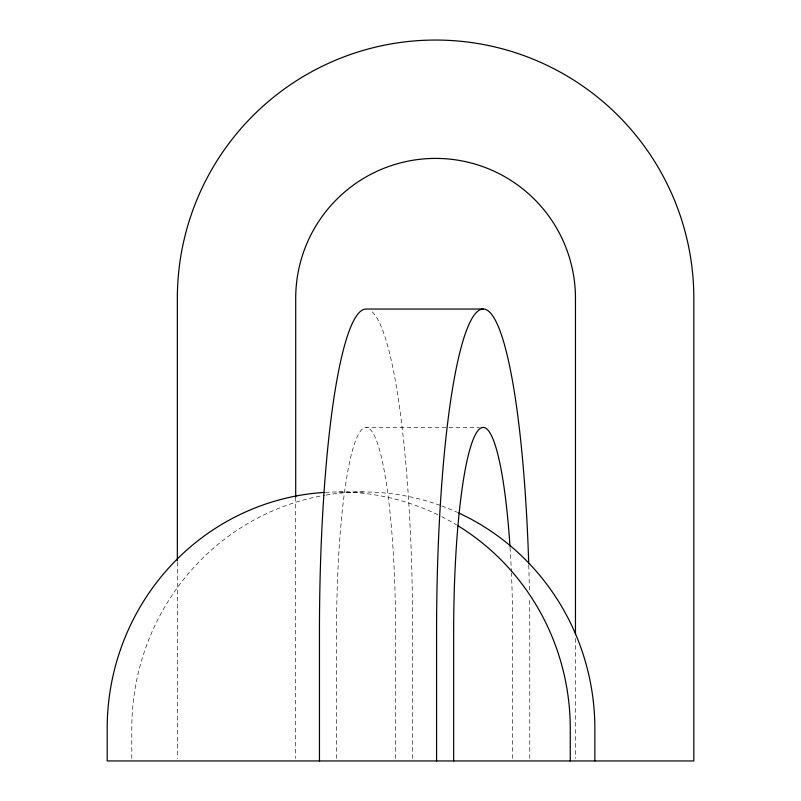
<?xml version="1.0" encoding="UTF-8"?>
<svg xmlns="http://www.w3.org/2000/svg" width="801" height="801" viewBox="0 0 801 801"><rect width="100%" height="100%" fill="white"/><g stroke="black" fill="none" stroke-linecap="round" stroke-linejoin="round"><path stroke-width="0.6" stroke-dasharray="4 3" d="M336.55 758.467L336.55 631.829A204.435 29.507 -90 0 1 366.057 427.404L479.439 427.404M338.723 491.954L363.324 491.954M575.468 638.407L575.468 758.447M529.771 758.467L529.771 631.829A322.793 46.598 -90 0 0 529.521 598.327M512.69 758.467L512.69 631.829A204.435 29.507 90 0 0 511.428 572.805M412.655 758.467L412.655 631.829A322.793 46.598 90 0 0 370.122 310.267M395.574 758.467L395.574 631.829A204.435 29.507 -90 0 0 366.057 427.404M295.709 497.101L295.709 758.447M177.351 562.132L177.351 758.447M131.785 758.467L131.785 728.67A236.716 231.539 -90 0 1 324.725 495.268M528.77 565.206A322.793 46.598 -90 0 1 529.371 589.696M510.057 547.473A204.435 29.507 90 0 1 511.378 571.584M325.917 495.068A236.716 231.539 -90 0 1 440.62 505.541M441.762 505.952A236.716 231.539 -90 0 1 457.491 512.42M325.396 492.355A236.716 231.539 -90 0 1 440.58 516.094M441.671 516.645A236.716 231.539 -90 0 1 456.58 524.915"/><path stroke-width="1.2" d="M483.173 309.046L366.057 309.046A322.793 46.598 90 0 0 319.459 631.829L319.459 760.95M594.863 760.95L594.863 728.67A236.716 231.539 -90 0 0 458.603 512.93M575.468 634.652L575.468 298.282A139.875 139.875 0 0 0 435.594 158.408A139.875 139.875 0 0 0 295.709 298.282L295.709 497.101M570.262 760.95L570.262 728.67A236.716 231.539 -90 0 0 457.621 525.556M453.666 760.95L453.666 631.829A204.435 29.507 90 0 1 476.855 432.15A204.435 29.507 90 0 1 509.977 546.252M436.575 760.95L436.575 631.829A322.793 46.598 -90 0 1 478.247 310.848A322.793 46.598 -90 0 1 528.73 563.984M177.351 560.88L177.351 298.282A258.232 258.232 0 0 1 435.594 40.05A258.232 258.232 0 0 1 693.826 298.282L693.826 760.95L107.174 760.95L107.174 728.67A236.716 231.539 -90 0 1 324.185 492.425"/></g></svg>
